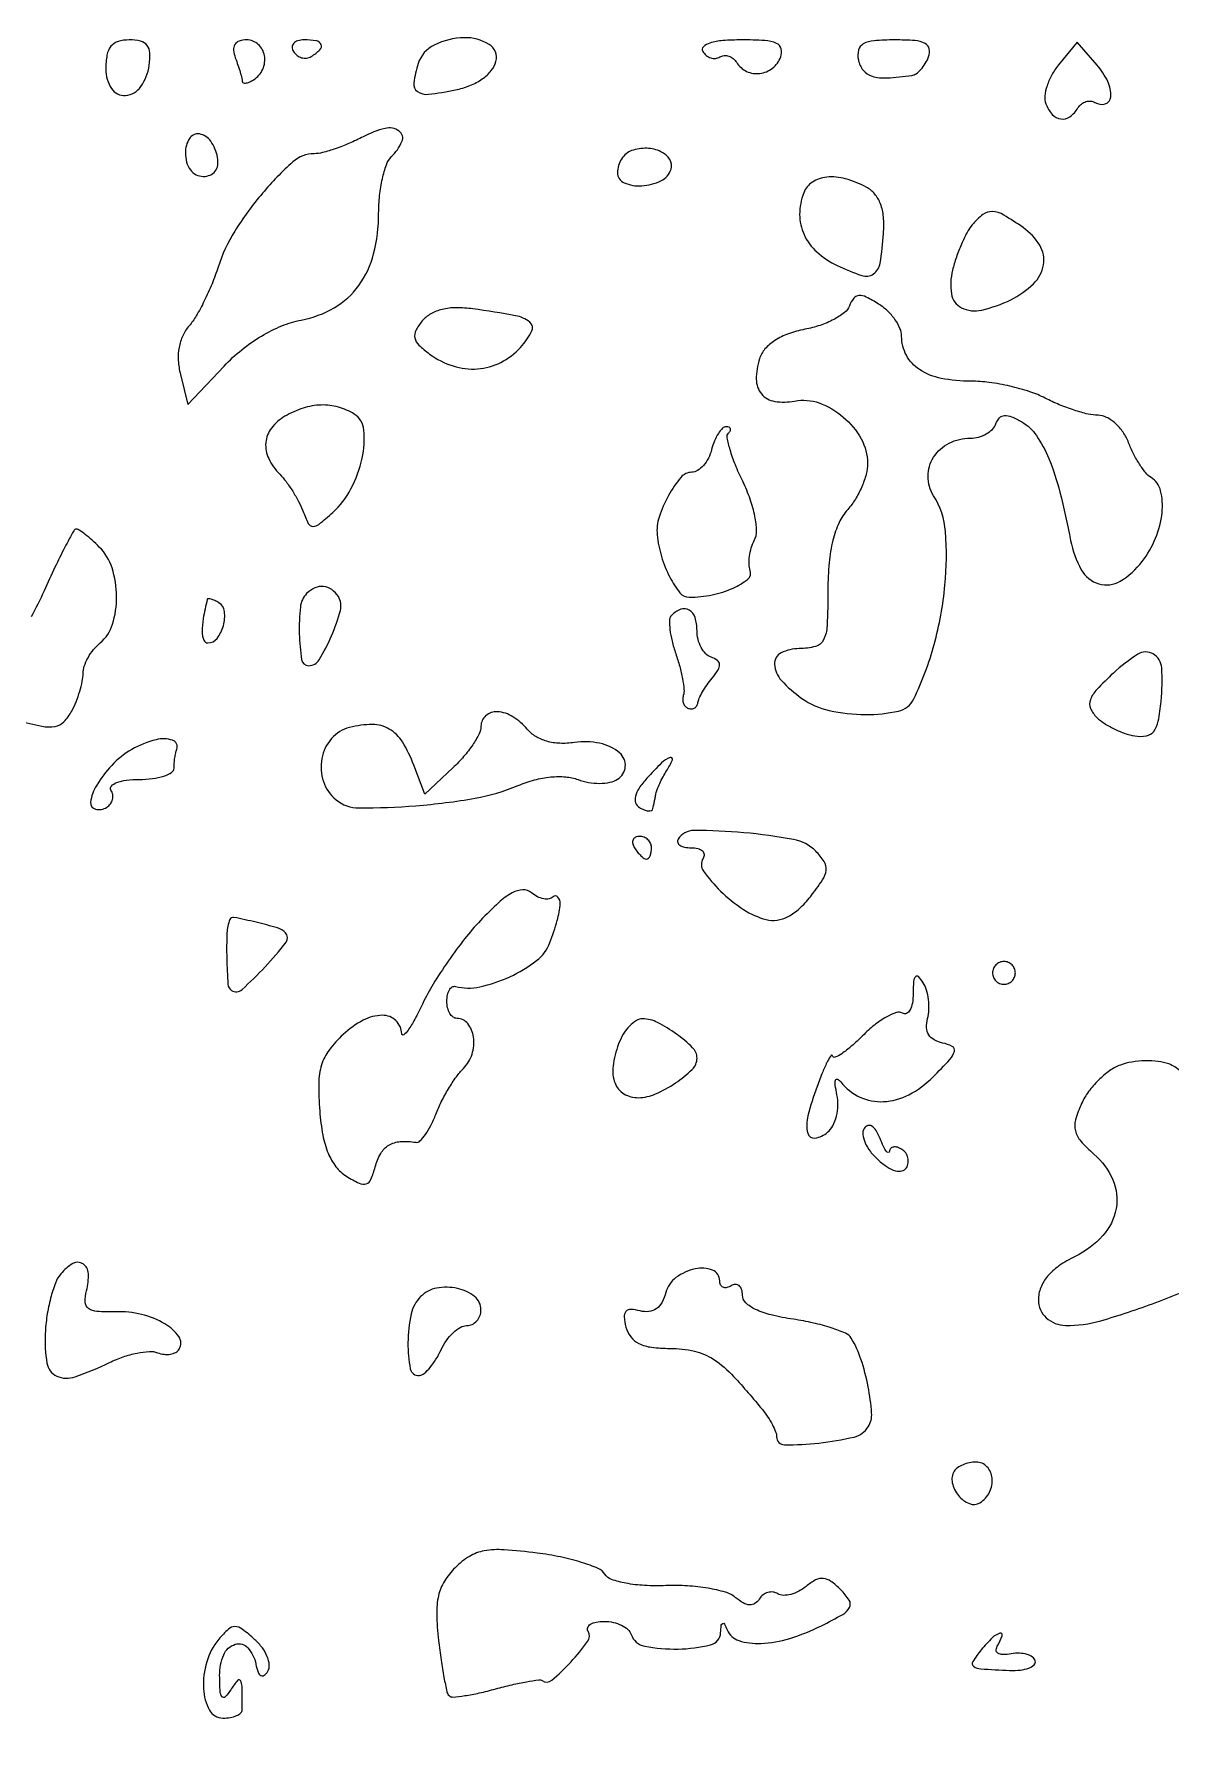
# Model space of a CAD drawing. Extents: x 0 to 5034, y 0 to 2560.
# Drawn here: x 1371.7 to 1471.7, y 2410.2 to 2560.5 of the extents above; entities that cross this region are included whole.
import ezdxf

# ---------------------------------------------------------------- set-up
doc = ezdxf.new("R2010")
doc.units = 0

msp = doc.modelspace()

# ---------------------------------------------------------------- linework, layer by layer
for points in [[(1400.153175, 2318.07201, -0.000408), (1336.676578, 2318.858857, -0.00002), (1264.40431, 2319.816549, -0.099619)], [(1370.256932, 2500.190016, 0.016198), (1372.383754, 2499.678909, 0.094025), (1373.532326, 2499.660586, 0.157049), (1374.314663, 2500.070966, 0.071307), (1375.006932, 2501.012952, 0.027739), (1375.387148, 2501.829178, 0.02202), (1375.708286, 2502.747413, 0.022524), (1375.930532, 2503.627467, 0.050625), (1376, 2504.311814, -0.083557), (1376.108223, 2504.954895, -0.043906), (1376.440625, 2505.696828, -0.042074), (1376.926045, 2506.41704, -0.050271), (1377.5, 2507, 0.146017), (1378.591435, 2508.636852, 0.076795), (1378.947387, 2511.077638, 0.07478), (1378.548245, 2513.58674, 0.120164), (1377.428571, 2515.428571, 0.013018), (1376.794515, 2516.030443, 0.017604), (1376.189153, 2516.538393, 0.014687), (1375.667414, 2516.921641, 0.152203), (1375.415961, 2517, 0.2743), (1375.175607, 2516.857413, 0.00439), (1374.400147, 2515.40761, 0.010126), (1373.528222, 2513.65709, 0.006371), (1372.5774, 2511.579098, -0.024075), (1371.429588, 2509.288522, -0.029834)], [(1472.501935, 2469.367695, 0.099967), (1471.5, 2469.991885, 0.059904), (1470.570083, 2470.217689, 0.035095), (1469.424175, 2470.273177, 0.034629), (1468.252943, 2470.166291, 0.049081), (1467.241874, 2469.899142, 0.066603), (1466.293171, 2469.393831, 0.039172), (1465.309183, 2468.563806, 0.03848), (1464.439673, 2467.562051, 0.052647), (1463.833485, 2466.533884, 0.036748), (1463.300173, 2465.091102, 0.130342), (1463.279263, 2464.113176, 0.123666), (1463.746601, 2463.224046, 0.031595), (1464.91472, 2462.073963, -0.112204), (1466.576016, 2459.809153, -0.148594), (1466.866223, 2457.282813, -0.139724), (1465.694785, 2454.90832, -0.094926), (1463.272709, 2453.083985, 0.036316), (1461.835486, 2452.244076, 0.066644), (1460.83088, 2451.336756, 0.082037), (1460.236349, 2450.343667, 0.091666), (1460.022709, 2449.25, 0.216008), (1460.711713, 2447.68781, 0.17924), (1462.417742, 2447.015841, 0.075987), (1465.507195, 2447.423444, 0.018794), (1470.371383, 2449.037762, 0.017627), (1475.049693, 2450.978735, 0.131646)]]:
    msp.add_lwpolyline(points, format="xyb")
for points in [[(1378, 2557.426676, 0.143735), (1378.50082, 2555.72051, 0.278608), (1379.73195, 2555.116163, 0.222732), (1381.090008, 2555.903527, 0.116868), (1381.819551, 2557.760216, 0.046977), (1381.871791, 2558.851617, 0.155535), (1381.625009, 2559.518037, 0.169909), (1381.055286, 2559.88397, 0.058652), (1380.069551, 2560, 0.070751), (1379.08158, 2559.859497, 0.153935), (1378.451058, 2559.439145, 0.127862), (1378.105135, 2558.670668, 0.042182)], [(1389.393011, 2558.418213, -0.009199), (1389.625403, 2557.777619, -0.010735), (1389.821697, 2557.160889, -0.00979), (1389.965769, 2556.634378, -0.061959), (1390, 2556.359196, 0.30111), (1390.084818, 2556.231122, 0.136025), (1390.29375, 2556.2037, 0.070413), (1390.61614, 2556.296571, 0.033138), (1391, 2556.5, 0.149407), (1391.802761, 2557.414167, 0.150036), (1391.955576, 2558.619284, 0.16778), (1391.4094, 2559.609195, 0.185627), (1390.393011, 2560, 0.076855), (1389.737605, 2559.898658, 0.176865), (1389.348199, 2559.59835, 0.16701), (1389.230887, 2559.103551, 0.067159)], [(1394.510081, 2558.983688, 0.090427), (1394.820631, 2558.639411, 0.095498), (1395.22714, 2558.434921, 0.099685), (1395.665803, 2558.401101, 0.108373), (1396.069098, 2558.542705, 0.050477), (1396.838655, 2559.13314, 0.315493), (1396.933879, 2559.592818, 0.25701), (1396.519563, 2559.914842, 0.039415), (1395.440983, 2560, 0.067432), (1394.890269, 2559.925389, 0.140899), (1394.524436, 2559.701458, 0.190788), (1394.397824, 2559.36964, 0.136093)], [(1405.476082, 2557.924639, 0.041246), (1405.086768, 2556.222766, 0.2811), (1405.412295, 2555.46472, 0.186615), (1406.379533, 2555.21966, 0.01914), (1408.751702, 2555.60034, 0.045793), (1410.030524, 2555.980451, 0.058138), (1411.112832, 2556.56693, 0.066902), (1411.903304, 2557.297941, 0.1092), (1412.317805, 2558.107285, 0.330092), (1411.714854, 2559.608665, 0.145499), (1409.52793, 2560.19578, 0.106914), (1406.87945, 2559.548469, 0.205506)], [(1430.510081, 2558.983688, 0.08344), (1430.815187, 2558.635866, 0.092847), (1431.206842, 2558.422376, 0.100558), (1431.623007, 2558.374953, 0.117181), (1432, 2558.5, -0.117181), (1432.376993, 2558.625047, -0.100558), (1432.793158, 2558.577624, -0.092847), (1433.184813, 2558.364134, -0.08344), (1433.489919, 2558.016312, 0.144998), (1434.364386, 2557.234943, 0.142332), (1435.530103, 2557.048639, 0.137989), (1436.641181, 2557.516471, 0.133691), (1437.361626, 2558.5, 0.157475), (1437.40052, 2559.219234, 0.229539), (1436.99394, 2559.692622, 0.087999), (1435.959056, 2559.939705, 0.014707), (1433.909598, 2560, 0.019309), (1432.271136, 2559.936701, 0.053369), (1431.137605, 2559.725904, 0.116255), (1430.56484, 2559.39646, 0.356814)], [(1444.190371, 2558.25, 0.12195), (1444.616265, 2557.328557, 0.153867), (1445.392837, 2556.808825, 0.085639), (1446.703139, 2556.659333, 0.020455), (1448.893011, 2556.875, 0.122947), (1449.276679, 2557.029908, 0.051922), (1449.692784, 2557.403906, 0.047127), (1450.075292, 2557.916897, 0.045059), (1450.361626, 2558.5, 0.139096), (1450.426014, 2559.213566, 0.233139), (1450.07187, 2559.684754, 0.099452), (1449.161303, 2559.936686, 0.01792), (1447.395291, 2560, 0.019321), (1445.568968, 2559.929401, 0.106025), (1444.62855, 2559.650268, 0.209709), (1444.213632, 2559.112967, 0.109029)], [(1461.78714, 2557.795773, 0.045346), (1461.199743, 2556.920415, 0.046681), (1460.786394, 2555.961779, 0.051189), (1460.593792, 2555.064818, 0.119472), (1460.681285, 2554.388175, 0.089312), (1461.24876, 2553.451196, 0.181293), (1461.998292, 2553.051984, 0.190601), (1462.797399, 2553.252609, 0.098961), (1463.510081, 2554.016312, -0.08344), (1463.815187, 2554.364134, -0.092847), (1464.206842, 2554.577624, -0.100558), (1464.623007, 2554.625047, -0.117181), (1465, 2554.5, 0.215115), (1465.911527, 2554.381013, 0.314357), (1466.394998, 2554.994185, 0.126541), (1466.1307, 2556.344976, 0.067474), (1465.192087, 2557.778521), (1463.425688, 2559.815197)], [(1400.635693, 2551.487595, -0.018375), (1399.433271, 2550.918184, -0.018231), (1398.18917, 2550.436981, -0.018427), (1397.072556, 2550.096756, -0.064817), (1396.329322, 2550, 0.185572), (1394.448881, 2549.277194, 0.033418), (1391.790469, 2546.535873, 0.036246), (1389.337367, 2543.176832, 0.062116), (1387.879838, 2540.033998, -0.020045), (1387.341827, 2538.561267, -0.017229), (1386.66212, 2537.058593, -0.017573), (1385.949657, 2535.736857, -0.046819), (1385.325006, 2534.867594, 0.07201), (1384.76625, 2534.001391, 0.063315), (1384.445322, 2532.97363, 0.058573), (1384.377179, 2531.823747, 0.047055), (1384.564784, 2530.597902), (1385.226701, 2527.960615), (1388.404239, 2531.329787, -0.034804), (1389.95777, 2532.762845, -0.034513), (1391.699244, 2533.970953, -0.03621), (1393.491143, 2534.870196, -0.051867), (1395.193612, 2535.376543, 0.085856), (1398.101021, 2536.460086, 0.104241), (1400.252615, 2538.408032, 0.095494), (1401.55916, 2541.205852, 0.061698), (1402, 2544.764817, -0.026403), (1402.081894, 2546.314595, -0.028905), (1402.326797, 2547.800212, -0.03009), (1402.682954, 2549.032583, -0.111433), (1403.1125, 2549.7125, 0.091169), (1404.051098, 2551.074009, 0.356746), (1403.803747, 2551.990474, 0.221047), (1402.569576, 2552.22366, 0.057728)], [(1385, 2550.083333, 0.066422), (1385.111401, 2549.248452, 0.09567), (1385.438799, 2548.58104, 0.111791), (1385.945354, 2548.15323, 0.12024), (1386.573324, 2548, 0.099154), (1387.179808, 2548.121465, 0.133817), (1387.619304, 2548.46353, 0.126354), (1387.840365, 2548.99829, 0.083236), (1387.823324, 2549.667134, 0.100818), (1387.230213, 2551.099763, 0.210781), (1386.229205, 2551.729914, 0.297834), (1385.357221, 2551.327282, 0.14074)], [(1424.25, 2550.269359, 0.095842), (1423.77218, 2549.991495, 0.06921), (1423.367188, 2549.524839, 0.066984), (1423.09357, 2548.947845, 0.077413), (1423, 2548.347116, 0.299392), (1423.595281, 2547.442077, 0.117147), (1425.138413, 2547.170878, 0.098772), (1426.829533, 2547.613815, 0.202705), (1427.713936, 2548.626793, 0.224893), (1427.605755, 2549.48998, 0.141153), (1426.828766, 2550.175921, 0.104099), (1425.579275, 2550.475523, 0.091128)], [(1439.384042, 2546.558413, 0.090927), (1439.028702, 2544.66018, 0.10959), (1439.414314, 2542.891046, 0.102365), (1440.544419, 2541.363456, 0.070842), (1442.338009, 2540.166727, 0.029778), (1444.489468, 2539.288886, 0.238126), (1445.518523, 2539.433567, 0.204454), (1446.109386, 2540.375541, 0.021942), (1446.406471, 2542.993474, 0.037795), (1446.397163, 2544.440384, 0.069408), (1446.139819, 2545.58807, 0.085684), (1445.631757, 2546.454946, 0.094865), (1444.877586, 2547.065514, 0.055182), (1443.059792, 2547.79398, 0.090985), (1441.416092, 2547.941358, 0.121187), (1440.15018, 2547.503157, 0.158802)], [(1454.202839, 2543.744406, 0.051696), (1453.754907, 2543.074574, 0.019348), (1453.265242, 2542.05421, 0.018926), (1452.813637, 2540.892957, 0.021789), (1452.474325, 2539.753723, 0.100311), (1452.378629, 2537.672643, 0.241986), (1453.25944, 2536.461657, 0.176453), (1455.042587, 2536.250635, 0.055924), (1457.604699, 2537.166321, 0.078534), (1459.591139, 2538.55979, 0.15953), (1460.472407, 2540.228315, 0.180397), (1460.146333, 2541.947709, 0.104227), (1458.689712, 2543.504781, 0.019671), (1456.973934, 2544.608603, 0.120322), (1455.97305, 2544.910387, 0.178789), (1455.149193, 2544.6551, 0.055995)], [(1405.832002, 2535.297575, 0.052102), (1405.267739, 2534.452303, 0.177724), (1405.181583, 2533.807016, 0.148186), (1405.532344, 2533.184731, 0.032991), (1406.478876, 2532.391787, 0.080108), (1408.54321, 2531.339285, 0.096521), (1410.701621, 2531.080827, 0.099725), (1412.744798, 2531.650828, 0.091348), (1414.481132, 2532.979151, 0.062332), (1415.457664, 2534.373201, 0.358889), (1415.289339, 2535.192696, 0.126246), (1414.050254, 2535.757828, 0.009083), (1410.294256, 2536.35848, 0.036013), (1408.829275, 2536.458861, 0.057522), (1407.584837, 2536.310702, 0.068949), (1406.581015, 2535.920088, 0.092587)], [(1443.408036, 2536.620943, -0.137747), (1442.967514, 2536.029495, -0.043433), (1442.030797, 2535.429041, -0.039629), (1440.818731, 2534.91085, -0.034851), (1439.487093, 2534.563556, 0.039774), (1438.033318, 2534.169104, 0.05771), (1436.842819, 2533.579647, 0.068424), (1435.978358, 2532.834097, 0.104163), (1435.491814, 2531.974209, 0.077519), (1435.213968, 2530.167653, 0.174822), (1435.680057, 2528.883915, 0.182868), (1436.837491, 2528.229428, 0.085654), (1438.584264, 2528.260859, -0.134067), (1440.732312, 2528.093704, -0.09072), (1442.869178, 2526.855563, -0.0898), (1444.44705, 2524.926479, -0.127297), (1445, 2522.789786, -0.065236), (1444.874758, 2521.833963, -0.036131), (1444.489686, 2520.719955, -0.035349), (1443.927809, 2519.629279, -0.047333), (1443.26276, 2518.737853, 0.076497), (1442.494808, 2517.573006, 0.046987), (1441.951364, 2516.018264, 0.038224), (1441.623258, 2514.059291, 0.021769), (1441.51276, 2511.659112, -0.009765), (1441.443403, 2508.507569, -0.103291), (1441.130134, 2507.267187, -0.218), (1440.422565, 2506.685253, -0.064839), (1439, 2506.5, 0.117295), (1437.39865, 2506.119098, 0.29709), (1436.824696, 2505.130882, 0.175397), (1437.427437, 2503.699883, 0.053519), (1439.224767, 2502.130014, 0.097361), (1441.62976, 2501.064931, 0.054567), (1444.818343, 2500.700603, 0.056059), (1447.720719, 2501.013111, 0.229272), (1449.071537, 2502.083333, 0.046348), (1450.860366, 2506.873508, 0.041942), (1451.811874, 2512.074818, 0.044374), (1451.851471, 2516.782347, 0.120064), (1450.810164, 2519.932368, -0.139602), (1450.318444, 2521.637015, -0.143658), (1450.807029, 2523.32379, -0.134792), (1452.166619, 2524.554102, -0.117424), (1454.039111, 2525, 0.064516), (1454.759037, 2525.093281, 0.062477), (1455.439867, 2525.367188, 0.067612), (1455.980855, 2525.771921, 0.111596), (1456.288097, 2526.25, -0.100031), (1456.607784, 2526.77339, -0.189001), (1457.046594, 2526.985078, -0.12103), (1457.665345, 2526.882045, -0.031647), (1458.569946, 2526.423489, -0.110384), (1459.856622, 2525.21925, -0.052062), (1460.942371, 2523.205907, -0.036174), (1461.916656, 2520.248354, -0.013798), (1462.856769, 2516.010765, 0.079991), (1463.799929, 2513.429873, 0.195502), (1465.3512, 2512.189064, 0.211597), (1467.231744, 2512.432083, 0.092668), (1469.144005, 2514.144661, 0.065797), (1470.335674, 2516.205749, 0.071569), (1470.907968, 2518.447803, 0.086614), (1470.780866, 2520.377424, 0.197159), (1469.938317, 2521.538122, -0.084151), (1469.467942, 2521.951907, -0.02702), (1468.920143, 2522.707373, -0.026089), (1468.390899, 2523.629171, -0.026432), (1467.963068, 2524.597139, 0.059671), (1467.481529, 2525.51642, 0.059674), (1466.796529, 2526.295969, 0.065427), (1466.021322, 2526.826309, 0.116993), (1465.274751, 2527.006161, -0.05705), (1464.397285, 2527.109693, -0.02033), (1463.179943, 2527.449327, -0.019865), (1461.862554, 2527.933883, -0.02214), (1460.635693, 2528.506161, 0.041355), (1459.273156, 2529.079126, 0.022796), (1457.530104, 2529.561185, 0.022587), (1455.705993, 2529.891358, 0.033488), (1454.085693, 2530, -0.048102), (1451.481348, 2530.251131, -0.096434), (1449.572983, 2531.023409, -0.126814), (1448.418533, 2532.28342, -0.12297), (1448, 2533.959453, 0.104756), (1447.854059, 2534.648384, 0.051113), (1447.405834, 2535.43188, 0.04754), (1446.751057, 2536.183291, 0.050231), (1445.977306, 2536.7821, 0.022802), (1444.879888, 2537.399777, 0.133204), (1444.23674, 2537.531628, 0.216355), (1443.783653, 2537.290663, 0.072492)], [(1393.75, 2526.919901, 0.097055), (1392.568652, 2525.881862, 0.143345), (1392.070767, 2524.604363, 0.135287), (1392.328507, 2523.204399, 0.082311), (1393.305954, 2521.821429, -0.034658), (1393.85807, 2521.179368, -0.019684), (1394.438284, 2520.334122, -0.019582), (1394.958233, 2519.4324, -0.030407), (1395.326803, 2518.613881, 0.026079), (1395.812991, 2517.508721, 0.268375), (1396.214267, 2517.245925, 0.187145), (1396.743386, 2517.4181, 0.012741), (1397.964168, 2518.467573, 0.088285), (1399.563617, 2520.532193, 0.066949), (1400.545891, 2523.228942, 0.075714), (1400.70625, 2525.712829, 0.233971), (1399.856892, 2527.109607, 0.074216), (1398.456381, 2527.729368, 0.075019), (1396.941189, 2527.910075, 0.070214), (1395.355704, 2527.635871, 0.054043)], [(1431.289749, 2524, -0.05387), (1430.998846, 2523.235082, -0.06173), (1430.561159, 2522.5875, -0.071352), (1430.050431, 2522.147915, -0.143016), (1429.543884, 2522, 0.223387), (1428.576166, 2521.544941, 0.046489), (1427.489486, 2519.952354, 0.047565), (1426.665685, 2518.061111, 0.104502), (1426.497221, 2516.5, 0.047495), (1426.874403, 2514.597014, 0.046088), (1427.606206, 2512.779084, 0.049275), (1428.492965, 2511.40556, 0.231663), (1429.317388, 2511.013655, 0.047469), (1431.332043, 2511.228853, 0.053587), (1433.185457, 2511.819188, 0.066991), (1434.460314, 2512.59942, 0.318846), (1434.676019, 2513.377325, -0.081359), (1434.575531, 2513.915913, -0.040039), (1434.615998, 2514.613569, -0.038351), (1434.776297, 2515.348893, -0.045305), (1435.041489, 2516.009293, 0.125094), (1435.234444, 2516.858182, 0.042235), (1435.094382, 2518.128555, 0.037053), (1434.682849, 2519.625422, 0.027592), (1434.019332, 2521.205597, -0.016898), (1433.372392, 2522.658477, -0.025186), (1432.915399, 2523.972197, -0.022704), (1432.655464, 2525.03897, -0.249758), (1432.779638, 2525.446305, 0.075252), (1432.93589, 2525.658294, 0.213684), (1432.947351, 2525.837352, 0.225056), (1432.822442, 2525.958702, 0.082237), (1432.573047, 2526, 0.199566), (1432.244712, 2525.863515, 0.053151), (1431.88246, 2525.4125, 0.045277), (1431.545741, 2524.765709, 0.033443)], [(1386.923489, 2510.809017, 0.016663), (1386.569889, 2509.145076, 0.047861), (1386.475124, 2507.969263, 0.088289), (1386.614012, 2507.252307, 0.310247), (1386.981495, 2507, 0.233759), (1387.784685, 2507.39721, 0.095942), (1388.340063, 2508.515478, 0.095519), (1388.439157, 2509.764074, 0.230444), (1387.956326, 2510.526992, 0.025609), (1387.584083, 2510.731495, 0.046182), (1387.258446, 2510.853642, 0.066853), (1387.021062, 2510.885414, 0.344656)], [(1395.666667, 2511.333333, 0.171624), (1395.111069, 2510.169704, 0.033213), (1395.018483, 2507.804314, 0.030909), (1395.221512, 2505.531122, 0.370682), (1395.839485, 2505, 0.262311), (1396.770843, 2505.524715, 0.034588), (1397.847997, 2507.616552, 0.035606), (1398.630427, 2509.862755, 0.20729), (1398.453687, 2511.074936, 0.098702), (1397.874934, 2511.69576, 0.133596), (1397.159902, 2511.963326, 0.129845), (1396.392437, 2511.834905, 0.090586)], [(1427.748321, 2509.414988, 0.19383), (1427.580043, 2509.019714, 0.033173), (1427.618967, 2508.187685, 0.031941), (1427.802262, 2507.162553, 0.023664), (1428.129472, 2506.05844, -0.017914), (1428.477482, 2504.931842, -0.020854), (1428.724341, 2503.838592, -0.020368), (1428.855279, 2502.907054, -0.105556), (1428.797817, 2502.393452, 0.082563), (1428.740807, 2502.033313, 0.092469), (1428.807796, 2501.689014, 0.100625), (1428.986831, 2501.414045, 0.118378), (1429.25, 2501.25, 0.096839), (1429.542647, 2501.212135, 0.119341), (1429.804667, 2501.29375, 0.123168), (1429.994618, 2501.483405, 0.107455), (1430.085037, 2501.75, -0.08159), (1430.192726, 2502.130628, -0.02139), (1430.487302, 2502.694645, -0.021143), (1430.882874, 2503.316754, -0.020243), (1431.335037, 2503.912621, 0.031017), (1431.859371, 2504.635401, 0.154188), (1431.986589, 2505.114367, 0.229797), (1431.794598, 2505.467396, 0.074206), (1431.25, 2505.745955, -0.120752), (1430.771861, 2506.049065, -0.0687), (1430.367188, 2506.606103, -0.062181), (1430.09319, 2507.319108, -0.060745), (1430, 2508.083333, 0.07386), (1429.828737, 2509.236384, 0.18761), (1429.314712, 2509.890809, 0.22889), (1428.57719, 2509.952943, 0.105241)], [(1466.628951, 2504.356763, 0.016842), (1465.168578, 2502.908168, 0.099247), (1464.600519, 2501.997902, 0.193218), (1464.616851, 2501.243897, 0.099902), (1465.159811, 2500.454551, 0.049791), (1465.817919, 2499.933568, 0.029287), (1466.69382, 2499.441824, 0.029068), (1467.636274, 2499.049027, 0.043503), (1468.5, 2498.828648, 0.083296), (1469.522407, 2498.832062, 0.189764), (1470.171718, 2499.225364, 0.116277), (1470.572831, 2500.124541, 0.023198), (1470.822842, 2501.877158, 0.038828), (1470.874671, 2504.806718, 0.249203), (1470.127254, 2506.030217, 0.281237), (1468.781681, 2506.0109, 0.046284)], [(1411, 2499.674314, -0.118951), (1410.840174, 2499.012005, -0.030459), (1410.274612, 2498.056582, -0.029273), (1409.475773, 2497.014234, -0.026049), (1408.530595, 2496.028743), (1406.061191, 2493.708857), (1405.092278, 2496.257289, 0.046594), (1404.090534, 2498.297401, 0.123166), (1402.938125, 2499.42866, 0.134573), (1401.457362, 2499.828129, 0.06054), (1399.443165, 2499.575091, 0.153727), (1397.853307, 2498.598216, 0.133091), (1396.998478, 2496.829179, 0.128727), (1397.14021, 2494.823303, 0.13991), (1398.25, 2493.217041, 0.174202), (1400.271739, 2492.494509, 0.019038), (1405.283521, 2492.693976, 0.024238), (1410.481875, 2493.354125, 0.055869), (1414.256112, 2494.46564, -0.034824), (1415.702623, 2494.958533, -0.04024), (1417.135428, 2495.216819, -0.044151), (1418.45021, 2495.229534, -0.071307), (1419.540263, 2494.984692, 0.049417), (1420.453951, 2494.737157, 0.043432), (1421.43945, 2494.659137, 0.045801), (1422.347617, 2494.749655, 0.090923), (1423.019172, 2495.011849, 0.240207), (1423.695482, 2496.125557, 0.23971), (1423.192117, 2497.328574, 0.126352), (1421.435578, 2498.182719, 0.086958), (1419.212098, 2498.244437, -0.045962), (1417.939601, 2498.175822, -0.059429), (1416.785358, 2498.358197, -0.066333), (1415.811609, 2498.77899, -0.084626), (1415.070673, 2499.414844, 0.081013), (1413.810845, 2500.511799, 0.123388), (1412.43586, 2500.951019, 0.1974), (1411.425985, 2500.609469, 0.217033)], [(1378.516913, 2496.234814, 0.047102), (1377.197323, 2494.511658, 0.11114), (1376.663658, 2492.993504, 0.383471), (1377.092673, 2492.387061, 0.196555), (1378.08541, 2492.552786, 0.097277), (1378.403043, 2492.847224, 0.097513), (1378.585377, 2493.239685, 0.098348), (1378.604475, 2493.669126, 0.100828), (1378.457295, 2494.069098, -0.338868), (1378.49265, 2494.42192, -0.115225), (1378.949555, 2494.726548, -0.060688), (1379.807419, 2494.934095, -0.029045), (1380.940983, 2495, 0.031003), (1382.112882, 2495.072735, 0.048032), (1383.101414, 2495.29375, 0.061379), (1383.787575, 2495.615572, 0.257909), (1384, 2496, -0.021205), (1384.018279, 2496.430809, -0.016288), (1384.073437, 2496.89856, -0.016562), (1384.153928, 2497.3333, -0.037164), (1384.25, 2497.654671, 0.428879), (1383.873477, 2498.443126, 0.140347), (1382.432383, 2498.495169, 0.069155), (1380.276692, 2497.631993, 0.07619)], [(1425.589845, 2495.099277, 0.033354), (1424.904575, 2494.232322, 0.088133), (1424.57863, 2493.514781, 0.147656), (1424.602538, 2492.954149, 0.172019), (1424.934857, 2492.54026, 0.041907), (1425.352122, 2492.328404, 0.07585), (1425.723833, 2492.239551, 0.120344), (1425.991564, 2492.281745, 0.243381), (1426.125, 2492.440983, 0.003419), (1426.182842, 2492.708227, 0.001585), (1426.254498, 2493.056101, 0.00157), (1426.327465, 2493.422008, 0.002187), (1426.390313, 2493.75, -0.047426), (1426.497311, 2494.122479, -0.015601), (1426.722559, 2494.646875, -0.015382), (1427.010191, 2495.2164, -0.016827), (1427.32433, 2495.75, 0.044018), (1427.832463, 2496.73141, 0.654986), (1427.634779, 2496.93529, 0.105569), (1426.891573, 2496.459677, 0.0139)], [(1424.5, 2489, 0.029505), (1424.768994, 2488.617226, 0.035638), (1425.066025, 2488.29375, 0.038439), (1425.34829, 2488.065539, 0.151918), (1425.559017, 2488, 0.210953), (1425.727648, 2488.07446, 0.081139), (1425.870461, 2488.29375, 0.061769), (1425.967655, 2488.617151, 0.042167), (1426, 2489, 0.105053), (1425.918938, 2489.381556, 0.099167), (1425.688914, 2489.70625, 0.09642), (1425.345238, 2489.923877, 0.093332), (1424.940983, 2490, 0.108972), (1424.586039, 2489.921712, 0.182303), (1424.3746, 2489.70625, 0.161196), (1424.343488, 2489.3821, 0.082592)], [(1428.344026, 2489.75, 0.215281), (1428.30752, 2489.466511, 0.176613), (1428.492994, 2489.220313, 0.098784), (1428.912238, 2489.053539, 0.04545), (1429.5, 2489, -0.058777), (1430.077892, 2488.931831, -0.126116), (1430.472012, 2488.723761, -0.191144), (1430.623102, 2488.416034, -0.159393), (1430.536843, 2488.059613, 0.300124), (1430.569765, 2486.946436, 0.047316), (1432.065538, 2485.196559, 0.047416), (1434.103515, 2483.567958, 0.081094), (1436.088982, 2482.686982, 0.101723), (1437.040349, 2482.636484, 0.081927), (1438.016643, 2482.952675, 0.067074), (1439.00055, 2483.641293, 0.039943), (1439.972953, 2484.692745, 0.018782), (1441.045424, 2486.166893, 0.118974), (1441.365102, 2487.030398, 0.175058), (1441.191403, 2487.776022, 0.052528), (1440.446482, 2488.696375, 0.151872), (1438.487766, 2489.725976, 0.023924), (1434.121918, 2490.317541, 0.020406), (1429.730973, 2490.519812, 0.261707)], [(1410.947821, 2482.591836, 0.022268), (1409.562949, 2480.986041, 0.014568), (1408.106557, 2479.021756, 0.014662), (1406.796767, 2477.020588, 0.027057), (1405.8714, 2475.310976, -0.011482), (1405.175138, 2473.923082, -0.0288), (1404.587684, 2472.955234, -0.079172), (1404.210227, 2472.558993, -0.610623), (1404.033931, 2472.643011, 0.197515), (1403.516093, 2473.803567, 0.195536), (1402.328964, 2474.270712, 0.11999), (1400.637254, 2473.838496, 0.064763), (1398.874772, 2472.584701, 0.044552), (1397.6439, 2471.220547, 0.087182), (1396.981638, 2469.920385, 0.071704), (1396.731074, 2468.306501, 0.022561), (1396.814941, 2465.858928, 0.025398), (1397.091576, 2463.745446, 0.052101), (1397.560693, 2462.144483, 0.067396), (1398.243193, 2460.962739, 0.088788), (1399.164397, 2460.129405, 0.026896), (1400.292961, 2459.506306, 0.192718), (1400.902191, 2459.463639, 0.219142), (1401.326313, 2459.852701, 0.035326), (1401.695203, 2460.942457, -0.066824), (1402.18048, 2462.125621, -0.126435), (1402.896453, 2462.857794, -0.120169), (1403.904127, 2463.175984, -0.057096), (1405.271967, 2463.111099, 0.239598), (1405.632888, 2463.226259, 0.042936), (1406.105606, 2463.780941, 0.038108), (1406.593483, 2464.58789, 0.026079), (1407.025849, 2465.567989, -0.025724), (1407.508092, 2466.66325, -0.019186), (1408.14633, 2467.818976, -0.019508), (1408.834014, 2468.864179, -0.041135), (1409.461393, 2469.60425, 0.120879), (1410.215098, 2470.848021, 0.108626), (1410.347485, 2472.351734, 0.136159), (1409.846658, 2473.538807, 0.229112), (1408.893011, 2474, -0.164455), (1408.552359, 2474.115158, -0.095748), (1408.262322, 2474.440625, -0.076852), (1408.066322, 2474.926285, -0.057609), (1408, 2475.5, -0.048791), (1408.054825, 2476.060498, -0.08146), (1408.220313, 2476.503416, -0.118951), (1408.464816, 2476.762256, -0.20944), (1408.75, 2476.809501, 0.116378), (1410.89733, 2476.772938, 0.054803), (1413.542777, 2477.661915, 0.055128), (1415.882645, 2479.076701, 0.139266), (1417.059967, 2480.657726, 0.021582), (1417.705089, 2482.603381, 0.051776), (1417.967128, 2484.098107, 0.206963), (1417.767114, 2484.667018, 0.42573), (1417.342009, 2484.675343, -0.160072), (1416.997602, 2484.501284, -0.08543), (1416.515504, 2484.510903, -0.070308), (1415.972308, 2484.697436, -0.055446), (1415.452361, 2485.039537, 0.186657), (1414.686615, 2485.296408, 0.113569), (1413.755068, 2485.037009, 0.061409), (1412.560294, 2484.183303, 0.017884)], [(1388.918758, 2482.692582, 0.089786), (1388.656618, 2481.520932, 0.016256), (1388.637562, 2479.281877, 0.010626), (1388.740799, 2477.001966, 0.242259), (1389.068418, 2476.457715, 0.333463), (1389.981876, 2476.540297, 0.021344), (1392.014121, 2478.537, 0.021421), (1393.856274, 2480.68585, 0.379621), (1393.805916, 2481.527417, 0.125366), (1393.098681, 2481.947487, 0.013123), (1391.221075, 2482.447553, 0.008405), (1389.270327, 2482.878116, 0.357121)], [(1449.015313, 2476.190983, -0.039427), (1448.942935, 2475.345973, -0.08471), (1448.729715, 2474.730065, -0.159229), (1448.41936, 2474.439372, -0.252804), (1448.064567, 2474.460095, 0.226168), (1447.537333, 2474.517645, 0.045053), (1446.650576, 2474.115058, 0.039589), (1445.615055, 2473.413656, 0.027733), (1444.564567, 2472.473658, -0.016022), (1443.574471, 2471.54506, -0.032772), (1442.730994, 2470.896097, -0.051072), (1442.132467, 2470.578218, -0.502195), (1441.923922, 2470.704545, 0.6918), (1441.795712, 2470.739345, 0.039281), (1441.490587, 2470.23821, 0.01998), (1441.057649, 2469.290304, 0.008697), (1440.555572, 2468, 0.025556), (1439.756251, 2465.439548, 0.120411), (1439.73818, 2463.91117, 0.394369), (1440.374407, 2463.483644, 0.134071), (1441.485793, 2463.988209, 0.10063), (1441.950865, 2464.566287, 0.058076), (1442.267351, 2465.404858, 0.054643), (1442.397699, 2466.359636, 0.060471), (1442.310019, 2467.286768, -0.01877), (1442.157961, 2468.134173, -0.111489), (1442.194596, 2468.579692, -0.467109), (1442.374808, 2468.65434, -0.108878), (1442.663253, 2468.412284, 0.120722), (1444.321766, 2467.085329, 0.122135), (1446.398503, 2466.682815, 0.107218), (1448.638179, 2467.291198, 0.076785), (1450.738583, 2468.829492, 0.0093), (1452.242607, 2470.39053, 0.117261), (1452.642367, 2471.097313, 0.354863), (1452.45575, 2471.537828, 0.074595), (1451.607618, 2471.837049, -0.077732), (1450.869319, 2472.102711, -0.13004), (1450.393597, 2472.554125, -0.128343), (1450.199606, 2473.186407, -0.074684), (1450.284648, 2473.980495, 0.054536), (1450.401226, 2474.768829, 0.040344), (1450.363491, 2475.650114, 0.041129), (1450.188857, 2476.487296, 0.069333), (1449.892745, 2477.139302, 0.047414), (1449.48262, 2477.66828, 0.43485), (1449.222779, 2477.667283, 0.171574), (1449.055324, 2477.278554, 0.015072)], [(1456, 2478, 0.099038), (1456.076342, 2477.618362, 0.097945), (1456.29375, 2477.29375, 0.097945), (1456.618362, 2477.076342, 0.099038), (1457, 2477, 0.099038), (1457.381638, 2477.076342, 0.097945), (1457.70625, 2477.29375, 0.097945), (1457.923658, 2477.618362, 0.099038), (1458, 2478, 0.099038), (1457.923658, 2478.381638, 0.097945), (1457.70625, 2478.70625, 0.097945), (1457.381638, 2478.923658, 0.099038), (1457, 2479, 0.099038), (1456.618362, 2478.923658, 0.097945), (1456.29375, 2478.70625, 0.097945), (1456.076342, 2478.381638, 0.099038)], [(1423.099177, 2471.75, 0.056216), (1422.618201, 2469.8146, 0.122583), (1422.789026, 2468.305017, 0.172344), (1423.575601, 2467.367295, 0.13859), (1424.856989, 2467.031803, 0.098513), (1426.356909, 2467.360523, 0.045322), (1428.116971, 2468.32828, 0.043936), (1429.583172, 2469.516659, 0.203194), (1430, 2470.5, 0.200852), (1429.614742, 2471.42037, 0.037638), (1428.19019, 2472.626838, 0.039952), (1426.532457, 2473.637727, 0.111189), (1425.217776, 2473.968197, 0.14672), (1424.665833, 2473.817483, 0.062691), (1424.06652, 2473.32972, 0.0545), (1423.514117, 2472.608392, 0.047225)], [(1444.696084, 2464.31727, 0.174393), (1444.584862, 2463.790964, 0.070908), (1444.789193, 2463.076705, 0.058456), (1445.253936, 2462.296077, 0.045397), (1445.924304, 2461.568504, 0.037403), (1446.732644, 2460.940119, 0.077966), (1447.455767, 2460.608126, 0.12289), (1448.028435, 2460.590808, 0.203465), (1448.417034, 2460.865759, 0.101116), (1448.574287, 2461.293856, 0.09841), (1448.553253, 2461.753724, 0.097442), (1448.357257, 2462.174221, 0.096999), (1448.016312, 2462.489919, 0.06141), (1447.622021, 2462.671182, 0.118859), (1447.277895, 2462.695876, 0.171379), (1447.039734, 2462.564395, 0.161442), (1446.929715, 2462.309017, -0.404644), (1446.823012, 2462.216347, -0.224292), (1446.657645, 2462.305651, -0.049421), (1446.398908, 2462.74163, -0.015899), (1446.102217, 2463.433624, 0.040731), (1445.754281, 2464.14541, 0.118971), (1445.375247, 2464.534031, 0.229709), (1445.013515, 2464.57379, 0.170399)], [(1374.03552, 2451.542799, 0.082907), (1373.564971, 2450.734685, 0.026854), (1373.14391, 2449.411834, 0.025936), (1372.826228, 2447.865331, 0.026422), (1372.672853, 2446.30381, 0.050663), (1372.819771, 2443.690722, 0.252992), (1373.681292, 2442.564451, 0.191706), (1375.307114, 2442.493837, 0.029719), (1378.340257, 2443.757787, -0.030967), (1379.528784, 2444.249585, -0.032433), (1380.750893, 2444.582, -0.034309), (1381.836039, 2444.726232, -0.107905), (1382.558232, 2444.616028, 0.062652), (1383.123858, 2444.476849, 0.070163), (1383.684293, 2444.490285, 0.080093), (1384.154217, 2444.648053, 0.134164), (1384.456965, 2444.930367, 0.301583), (1384.421514, 2446.029501, 0.105786), (1383.198998, 2447.150144, 0.073942), (1381.148709, 2447.977494, 0.066185), (1378.865474, 2448.215238, -0.021174), (1377.225592, 2448.238063, -0.14324), (1376.468594, 2448.506527, -0.238569), (1376.181839, 2449.0613, -0.066212), (1376.306236, 2450.063047, 0.073015), (1376.47416, 2451.583373, 0.244051), (1375.995597, 2452.429952, 0.284139), (1375.105408, 2452.451197, 0.087283)], [(1427.268667, 2449.919382, -0.06051), (1426.92309, 2449.045687, -0.113854), (1426.422973, 2448.480345, -0.129212), (1425.773237, 2448.233698, -0.090643), (1424.989057, 2448.292611, 0.051551), (1424.176054, 2448.417787, 0.228941), (1423.743085, 2448.234543, 0.205165), (1423.588666, 2447.761593, 0.041688), (1423.743402, 2446.873229, 0.101454), (1424.170866, 2446.006081, 0.115539), (1424.889143, 2445.424611, 0.082253), (1425.994206, 2445.099253, 0.030559), (1427.616631, 2445, -0.056394), (1429.771361, 2444.756195, -0.090139), (1431.469039, 2444.02814, -0.060898), (1433.22254, 2442.531393, -0.01435), (1435.75, 2439.613882, -0.024869), (1436.228425, 2438.965179, -0.025946), (1436.632812, 2438.281053, -0.026769), (1436.917999, 2437.656657, -0.094005), (1437, 2437.224359, 0.411996), (1437.692728, 2436.526362, 0.029104), (1440.717456, 2436.679587, 0.030099), (1443.81721, 2437.208441, 0.199604), (1445.065119, 2438.105364, 0.158197), (1445.362004, 2439.319697, 0.029263), (1445.053882, 2441.631119, 0.032177), (1444.420754, 2444.056301, 0.058536), (1443.555838, 2445.909652, 0.155271), (1443.069015, 2446.327362, 0.021915), (1441.815326, 2446.7953, 0.023258), (1440.235025, 2447.227398, 0.017888), (1438.476692, 2447.555766, -0.021713), (1436.530246, 2447.934688, -0.051546), (1435.140368, 2448.424291, -0.078742), (1434.287504, 2449.006328, -0.206562), (1434, 2449.672561, 0.072557), (1433.925997, 2450.179839, 0.148535), (1433.70625, 2450.511879, 0.188676), (1433.380161, 2450.61932, 0.125373), (1433, 2450.5, -0.082592), (1432.6179, 2450.343488, -0.161196), (1432.29375, 2450.3746, -0.182303), (1432.078288, 2450.586039, -0.108972), (1432, 2450.940983, 0.309836), (1431.363233, 2451.869922, 0.146441), (1429.844061, 2451.988898, 0.106653), (1428.148823, 2451.221334, 0.170976)], [(1405.693283, 2449.550426, 0.144734), (1404.86301, 2448.023101, 0.048835), (1404.574742, 2445.479772, 0.052726), (1404.781016, 2443.19624, 0.393341), (1405.587361, 2442.613433, 0.148048), (1406.004751, 2442.798636, 0.039525), (1406.521881, 2443.321161, 0.036478), (1407.042146, 2444.037308, 0.030648), (1407.487128, 2444.863433, -0.045078), (1407.958278, 2445.680815, -0.049606), (1408.555256, 2446.372383, -0.055672), (1409.182124, 2446.847268, -0.135085), (1409.737128, 2447, 0.108744), (1410.21893, 2447.10604, 0.099736), (1410.629031, 2447.406365, 0.095392), (1410.904036, 2447.855224, 0.090112), (1411, 2448.383369, 0.228507), (1410.439336, 2449.54611, 0.114426), (1408.931031, 2450.264196, 0.100928), (1407.098766, 2450.292233, 0.151014)], [(1452.625, 2434.202254, 0.196264), (1452.453917, 2433.180953, 0.116315), (1453.002701, 2432.054151, 0.126473), (1453.957912, 2431.351261, 0.238458), (1454.888197, 2431.430902, 0.13979), (1455.731646, 2432.355668, 0.139299), (1455.96198, 2433.587525, 0.168863), (1455.504142, 2434.595001, 0.205232), (1454.559017, 2435, 0.050179), (1453.971245, 2434.940864, 0.047705), (1453.396494, 2434.765662, 0.051353), (1452.917963, 2434.508057, 0.105582)], [(1408.724226, 2425.724226, 0.058985), (1407.780848, 2424.527501, 0.081521), (1407.265603, 2423.26344, 0.062543), (1407.105498, 2421.658747, 0.021694), (1407.265852, 2419.333724, 0.007786), (1407.488044, 2417.604781, 0.011118), (1407.743104, 2416.078855, 0.007253), (1408.001332, 2414.820236, 0.143098), (1408.188959, 2414.477707, 0.221372), (1408.521527, 2414.356431, 0.014361), (1409.569558, 2414.477229, 0.018751), (1410.852773, 2414.712026, 0.012733), (1412.29417, 2415.070779, -0.009556), (1413.7344, 2415.438974, -0.014048), (1415.013956, 2415.702464, -0.009293), (1416.076033, 2415.869946, -0.193042), (1416.382953, 2415.793674, 0.345482), (1417.221868, 2415.82752, 0.029072), (1418.894726, 2417.429434, 0.029044), (1420.3815, 2419.227696, 0.305605), (1420.417402, 2420.133647, -0.230474), (1420.384378, 2420.461007, -0.170821), (1420.619607, 2420.745509, -0.09291), (1421.137687, 2420.938304, -0.042768), (1421.85765, 2421, -0.054158), (1422.641636, 2420.914832, -0.05905), (1423.365157, 2420.663458, -0.066825), (1423.923732, 2420.292849, -0.133229), (1424.215225, 2419.854324, 0.271292), (1425.392377, 2418.823517, 0.052023), (1428.337016, 2418.57134, 0.05383), (1431.190512, 2418.93302, 0.332771), (1432.079545, 2420, -0.01602), (1432.135316, 2420.660608, -0.268505), (1432.261689, 2420.830023, -0.393962), (1432.423455, 2420.771831, -0.022847), (1432.662281, 2420.25, 0.224305), (1433.674407, 2419.314709, 0.087559), (1435.609633, 2419.061732, 0.063754), (1438.153762, 2419.50375, 0.040868), (1440.940462, 2420.620185, 0.013195), (1442.815495, 2421.618205, 0.141258), (1443.412306, 2422.22802, 0.272712), (1443.387903, 2422.861318, 0.053653), (1442.644289, 2423.784283, 0.038414), (1441.783727, 2424.521878, 0.134762), (1441.107749, 2424.779338, 0.148298), (1440.433961, 2424.64384, 0.049998), (1439.593993, 2424.078007, -0.051829), (1438.945452, 2423.644563, -0.057615), (1438.24379, 2423.372018, -0.065619), (1437.596422, 2423.291109, -0.137574), (1437.112903, 2423.430222, 0.108449), (1436.690595, 2423.578431, 0.099695), (1436.231192, 2423.542863, 0.095476), (1435.805405, 2423.328514, 0.090362), (1435.480071, 2422.967754, -0.109785), (1435.09412, 2422.571533, -0.163397), (1434.629778, 2422.450044, -0.115415), (1434.062836, 2422.62408, -0.04129), (1433.365234, 2423.111846, 0.103951), (1432.501832, 2423.567469, 0.027597), (1430.974605, 2423.914166, 0.026759), (1429.154151, 2424.123599, 0.024716), (1427.272518, 2424.145454, -0.022584), (1425.38793, 2424.159312, -0.033282), (1423.745252, 2424.355807, -0.036882), (1422.482956, 2424.690691, -0.172729), (1421.905344, 2425.153157, 0.156828), (1421.319988, 2425.652331, 0.023477), (1419.847948, 2426.186385, 0.024469), (1417.990485, 2426.664942, 0.018912), (1415.928191, 2427.009212, 0.0147), (1413.031169, 2427.294598, 0.061405), (1411.284311, 2427.200421, 0.091956), (1409.984869, 2426.711439, 0.060597)], [(1387.943382, 2419.43178, 0.10086), (1386.877862, 2417.442206, 0.08572), (1386.593052, 2415.072628, 0.11192), (1387.119292, 2413.202602, 0.275029), (1388.3, 2412.5, 0.042186), (1388.950843, 2412.555011, 0.06179), (1389.500625, 2412.720313, 0.081166), (1389.873409, 2412.963202, 0.210883), (1390, 2413.25, 0.004319), (1389.982323, 2415.296522, 0.12613), (1389.844968, 2415.796296, 0.528688), (1389.589622, 2415.816506, 0.02585), (1389, 2415, -0.043106), (1388.512621, 2414.371881, -0.461139), (1388.228862, 2414.383071, -0.155556), (1388.054211, 2414.849063, -0.011096), (1388.015313, 2416.25, -0.100042), (1388.370999, 2418.061787, -0.221857), (1389.385857, 2418.990087, -0.297214), (1390.496838, 2418.678356, -0.131707), (1391.200137, 2417.25, 0.034934), (1391.389226, 2416.554528, 0.174852), (1391.639603, 2416.245866, 0.310151), (1391.929369, 2416.262811, 0.087455), (1392.24988, 2416.616353, 0.163648), (1392.38303, 2417.166294, 0.075097), (1392.207889, 2417.892072, 0.062395), (1391.768987, 2418.674284, 0.04986), (1391.119801, 2419.391582, 0.020921), (1389.999228, 2420.323474, 0.161184), (1389.362551, 2420.54317, 0.192871), (1388.781504, 2420.318866, 0.032161)], [(1455, 2418.5, 0.030416), (1454.249746, 2417.475126, 0.398796), (1454.330013, 2417.052841, 0.141686), (1454.959385, 2416.828419, 0.005262), (1457.5, 2416.7, 0.035416), (1458.440338, 2416.728994, 0.063382), (1459.192188, 2416.903624, 0.099034), (1459.650071, 2417.185768, 0.277504), (1459.75, 2417.533614, 0.177456), (1459.515544, 2417.867011, 0.080514), (1459.027265, 2418.10045, 0.064701), (1458.370587, 2418.203772, 0.048703), (1457.640689, 2418.152237, -0.040251), (1456.911251, 2418.08835, -0.14569), (1456.468497, 2418.216838, -0.268721), (1456.320695, 2418.504966, -0.126292), (1456.449706, 2418.918623, 0.058329), (1456.836999, 2419.747623, 0.603664), (1456.634322, 2419.958448, 0.126955), (1455.971373, 2419.566734, 0.022963)]]:
    msp.add_lwpolyline(points, format="xyb", close=True)

doc.saveas('drawing.dxf')
